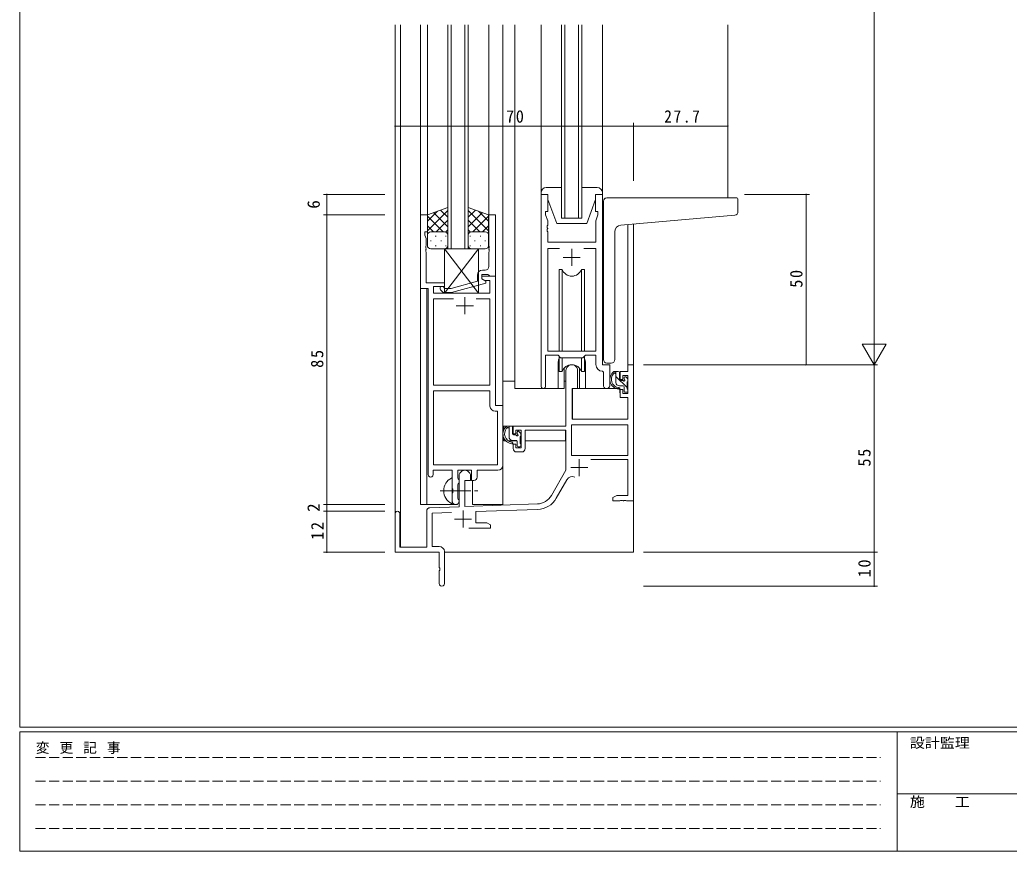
# Model space of a CAD drawing. Units: millimetres on the paper. Extents: x -420 to 373, y -297 to 267.
# Drawn here: x -417.7 to -127.2, y -297 to -52.9 of the extents above; entities that cross this region are included whole.
import ezdxf
from ezdxf.enums import TextEntityAlignment as Align

# ---------------------------------------------------------------- set-up
doc = ezdxf.new("R2010")
doc.units = ezdxf.units.MM
doc.linetypes.add('CHAIN2', pattern=[12, 9, -1, 1, -1])
doc.linetypes.add('DASHED3', pattern=[4, 3, -1])
for name, color, linetype, lineweight in [('0-1_YKK_ZWAK', 7, 'Continuous', 9), ('0-3_YKK_12', 2, 'Continuous', 9), ('0-4_YKK_D', 6, 'Continuous', 9), ('0-6_YKK_13', 4, 'Continuous', 9), ('0-7_YKK_11', 7, 'Continuous', 9)]:
    doc.layers.add(name, color=color, linetype=linetype, lineweight=lineweight)
doc.styles.add('ＭＳ ゴシック', font='')
doc.styles.get('ＭＳ ゴシック').set_extended_font_data('MS Gothic')

msp = doc.modelspace()

# ---------------------------------------------------------------- linework, layer by layer
at = {"layer": '0-1_YKK_ZWAK'}
for p, q in [((-417.7, -260.6), (-417.7, 264.4)), ((352.3, -260.6), (-417.7, -260.6)), ((-417.7, -297), (-417.7, -262)), ((314.5, -262), (-417.7, -262)), ((-160.1, -262), (-160.1, -297)), ((-160.1, -280.199), (-31.3, -280.199)), ((-417.7, -297), (314.5, -297))]:
    msp.add_line(p, q, dxfattribs=at)
at = {"layer": '0-1_YKK_ZWAK', "linetype": 'DASHED3'}
for p, q in [((-413.101, -269.512), (-164.909, -269.512)), ((-413.101, -276.441), (-164.909, -276.441)), ((-413.101, -283.37), (-164.909, -283.37)), ((-413.101, -290.298), (-164.909, -290.298))]:
    msp.add_line(p, q, dxfattribs=at)
at = {"layer": '0-3_YKK_12'}
for p, q in [((-307.509, -197.899), (-307.509, -54.449)), ((-305.879, -207.799), (-305.879, -54.449)), ((-300.011, -54.449), (-300.011, -195.199)), ((-298.01, -54.449), (-298.011, -110.699)), ((-292.011, -120.199), (-292.011, -54.449)), ((-291.011, -54.449), (-291.011, -120.199)), ((-287.011, -120.199), (-287.011, -54.449)), ((-286.011, -54.449), (-286.011, -120.199)), ((-280.011, -54.449), (-280.011, -110.699)), ((-275.809, -54.449), (-275.809, -195.199)), ((-272.309, -54.449), (-272.309, -161.199)), ((-264.609, -54.449), (-264.609, -103.699)), ((-258.609, -111.199), (-258.609, -54.449)), ((-257.609, -54.449), (-257.609, -111.199)), ((-253.609, -111.199), (-253.609, -54.449)), ((-252.609, -54.449), (-252.609, -111.199)), ((-246.609, -54.449), (-246.609, -103.699)), ((-209.809, -54.449), (-209.809, -105.202)), ((-252.609, -111.199), (-258.609, -111.199)), ((-239.139, -154.199), (-239.123, -113.029)), ((-237.509, -112.888), (-237.509, -154.199)), ((-292.011, -120.199), (-286.011, -120.199)), ((-298.209, -131.829), (-298.209, -195.199)), ((-259.609, -153.699), (-259.609, -161.199)), ((-251.609, -153.699), (-251.609, -161.199)), ((-238.839, -154.199), (-239.139, -154.199)), ((-272.309, -158.999), (-275.805, -158.999)), ((-259.609, -161.199), (-272.309, -161.199)), ((-245.382, -161.199), (-251.609, -161.199)), ((-284.809, -195.199), (-284.809, -188.183)), ((-237.509, -193.699), (-237.509, -209.199)), ((-300.011, -195.199), (-289.209, -195.199)), ((-289.209, -195.199), (-289.209, -195.064)), ((-284.809, -195.199), (-275.809, -195.199)), ((-293.009, -209.199), (-237.509, -209.199))]:
    msp.add_line(p, q, dxfattribs=at)
for start, end in [(159.63586, 180), (0, 20.36412)]:
    msp.add_arc((-255.609, -153.699), 4, start, end, dxfattribs=at)
at = {"layer": '0-4_YKK_D'}
for p, q in [((-166.809, 188.801), (-166.809, -147.199)), ((-307.509, -84.199), (-237.509, -84.199)), ((-237.509, -100.199), (-237.509, -83.199)), ((-237.509, -100.199), (-237.509, -83.199)), ((-237.509, -84.199), (-209.809, -84.199)), ((-310.509, -104.199), (-328.509, -104.199)), ((-327.509, -110.199), (-327.509, -104.199)), ((-204.907, -104.199), (-185.809, -104.199)), ((-186.809, -154.199), (-186.809, -104.199)), ((-310.509, -110.199), (-328.509, -110.199)), ((-310.517, -110.199), (-328.509, -110.199)), ((-327.509, -110.199), (-327.509, -195.199)), ((-166.809, -154.199), (-166.809, -142.075)), ((-166.809, -154.199), (-170.309, -148.137)), ((-163.309, -148.137), (-170.309, -148.137)), ((-166.809, -154.199), (-163.309, -148.137)), ((-234.509, -154.199), (-165.809, -154.199)), ((-234.509, -154.199), (-185.809, -154.199)), ((-234.509, -154.199), (-165.809, -154.199)), ((-166.809, -154.199), (-166.809, -209.199)), ((-310.517, -195.199), (-328.509, -195.199)), ((-310.517, -195.199), (-328.509, -195.199)), ((-310.517, -197.199), (-328.509, -197.199)), ((-310.517, -197.199), (-328.509, -197.199)), ((-327.509, -195.199), (-327.509, -197.199)), ((-327.509, -197.199), (-327.509, -209.199)), ((-310.517, -209.199), (-328.509, -209.199)), ((-234.509, -209.199), (-165.809, -209.199)), ((-234.509, -209.199), (-165.809, -209.199)), ((-166.809, -209.199), (-166.809, -219.199)), ((-234.509, -219.199), (-165.809, -219.199))]:
    msp.add_line(p, q, dxfattribs=at)
for centre, start, end in [((-307.509, -84.199), 0, 180), ((-307.509, -84.199), 180, 0), ((-237.509, -84.199), 0, 180), ((-237.509, -84.199), 0, 180), ((-237.509, -84.199), 180, 0), ((-237.509, -84.199), 180, 0), ((-209.809, -84.199), 0, 180), ((-209.809, -84.199), 180, 0), ((-327.509, -104.199), 90, 270), ((-327.509, -104.199), 270, 90), ((-186.809, -104.199), 90, 270), ((-186.809, -104.199), 270, 90), ((-327.509, -110.199), 90, 270), ((-327.509, -110.199), 90, 270), ((-327.509, -110.199), 270, 90), ((-327.509, -110.199), 270, 90), ((-186.809, -154.199), 90, 270), ((-186.809, -154.199), 270, 90), ((-327.509, -195.199), 90, 270), ((-327.509, -195.199), 90, 270), ((-327.509, -197.199), 90, 270), ((-327.509, -197.199), 90, 270), ((-327.509, -195.199), 270, 90), ((-327.509, -195.199), 270, 90), ((-327.509, -197.199), 270, 90), ((-327.509, -197.199), 270, 90), ((-327.509, -209.199), 90, 270), ((-327.509, -209.199), 270, 90), ((-166.809, -209.199), 90, 270), ((-166.809, -209.199), 90, 270), ((-166.809, -209.199), 270, 90), ((-166.809, -209.199), 270, 90), ((-166.809, -219.199), 90, 270), ((-166.809, -219.199), 270, 90)]:
    msp.add_arc(centre, 0.106, start, end, dxfattribs=at)
at = {"layer": '0-6_YKK_13'}
for p, q in [((-264.609, -103.699), (-264.609, -104.199)), ((-264.609, -104.199), (-262.609, -104.199)), ((-258.609, -102.199), (-263.109, -102.199)), ((-262.609, -104.199), (-262.609, -105.699)), ((-248.109, -102.199), (-252.609, -102.199)), ((-248.609, -104.199), (-246.609, -104.199)), ((-248.609, -105.699), (-248.609, -104.199)), ((-246.609, -104.199), (-246.609, -103.699)), ((-262.609, -105.699), (-260.009, -112.699)), ((-248.609, -105.699), (-251.209, -112.699)), ((-246.309, -112.654), (-246.309, -106.202)), ((-245.309, -105.202), (-207.109, -105.202)), ((-206.809, -109.286), (-206.809, -105.502)), ((-292.013, -108.056), (-298.013, -110.199)), ((-298.013, -114.931), (-292.013, -108.931)), ((-298.013, -112.102), (-295.052, -109.142)), ((-298.013, -110.199), (-298.013, -116.199)), ((-292.013, -113.75), (-296.208, -109.555)), ((-292.013, -110.922), (-294.124, -108.81)), ((-292.013, -116.421), (-292.013, -108.056)), ((-286.015, -108.056), (-280.014, -110.199)), ((-286.015, -116.421), (-286.015, -108.056)), ((-286.015, -110.922), (-283.903, -108.81)), ((-280.014, -114.931), (-286.015, -108.931)), ((-286.015, -113.75), (-281.819, -109.555)), ((-280.014, -112.102), (-282.975, -109.142)), ((-280.014, -110.199), (-280.014, -116.199)), ((-241.183, -113.21), (-207.722, -110.282)), ((-293.392, -115.199), (-298.013, -110.579)), ((-295.453, -115.199), (-292.013, -111.759)), ((-282.575, -115.199), (-286.015, -111.759)), ((-284.635, -115.199), (-280.014, -110.579)), ((-260.009, -112.699), (-251.209, -112.699)), ((-246.609, -113.183), (-246.609, -119.999)), ((-246.309, -112.654), (-246.309, -113.658)), ((-296.221, -115.199), (-298.013, -113.407)), ((-298.013, -119.199), (-298.013, -116.199)), ((-297.013, -115.199), (-293.413, -115.199)), ((-296.613, -115.199), (-293.013, -115.199)), ((-292.681, -115.256), (-292.013, -114.588)), ((-292.013, -116.199), (-292.013, -119.199)), ((-285.346, -115.256), (-286.015, -114.588)), ((-286.015, -116.199), (-286.015, -119.199)), ((-281.415, -115.199), (-285.015, -115.199)), ((-281.014, -115.199), (-284.615, -115.199)), ((-281.806, -115.199), (-280.014, -113.407)), ((-280.014, -119.199), (-280.014, -116.199)), ((-246.309, -152.702), (-246.309, -113.658)), ((-243.009, -152.702), (-243.009, -115.202)), ((-297.093, -117.836), (-296.893, -117.836)), ((-295.678, -116.421), (-295.478, -116.421)), ((-294.063, -117.836), (-293.863, -117.836)), ((-292.648, -116.421), (-292.448, -116.421)), ((-285.38, -116.421), (-285.58, -116.421)), ((-283.964, -117.836), (-284.165, -117.836)), ((-282.35, -116.421), (-282.55, -116.421)), ((-280.934, -117.836), (-281.135, -117.836)), ((-293.013, -120.199), (-297.013, -120.199)), ((-295.678, -119.251), (-295.478, -119.251)), ((-293.011, -120.199), (-283.011, -133.199)), ((-283.011, -120.199), (-293.011, -133.199)), ((-292.648, -119.251), (-292.448, -119.251)), ((-285.38, -119.251), (-285.58, -119.251)), ((-285.015, -120.199), (-281.014, -120.199)), ((-282.35, -119.251), (-282.55, -119.251)), ((-259.359, -126.199), (-259.359, -150.199)), ((-258.438, -126.199), (-259.359, -126.199)), ((-258.438, -150.199), (-258.438, -126.199)), ((-252.781, -150.199), (-252.781, -126.199)), ((-251.859, -126.199), (-252.781, -126.199)), ((-251.859, -150.199), (-251.859, -126.199)), ((-259.359, -151.649), (-259.359, -156.199)), ((-258.438, -156.199), (-258.438, -152.129)), ((-252.781, -156.199), (-252.781, -152.129)), ((-251.859, -156.199), (-251.859, -151.649)), ((-245.309, -153.702), (-244.009, -153.702)), ((-259.359, -156.199), (-258.438, -156.199)), ((-257.859, -155.215), (-257.859, -161.199)), ((-252.781, -156.199), (-251.859, -156.199)), ((-241.939, -156.199), (-243.239, -156.199)), ((-242.639, -159.399), (-242.639, -156.199)), ((-241.639, -158.499), (-241.639, -156.499)), ((-275.805, -172.199), (-275.805, -158.999)), ((-257.859, -158.999), (-257.309, -158.999)), ((-239.339, -160.927), (-242.639, -157.627)), ((-240.7, -158.799), (-241.339, -158.799)), ((-240.239, -157.999), (-240.239, -158.338)), ((-239.227, -158.287), (-239.727, -157.787)), ((-239.339, -161.299), (-239.339, -159.299)), ((-239.139, -159.099), (-239.139, -158.499)), ((-257.859, -161.199), (-259.609, -161.199)), ((-255.385, -161.496), (-255.439, -167.699)), ((-241.507, -161.199), (-255.085, -161.199)), ((-240.539, -160.399), (-241.639, -160.399)), ((-241.507, -161.199), (-241.439, -163.799)), ((-240.239, -160.699), (-240.239, -161.999)), ((-239.939, -162.299), (-239.439, -162.299)), ((-239.139, -161.999), (-239.139, -161.499)), ((-255.404, -163.699), (-255.509, -163.699)), ((-241.439, -163.799), (-239.471, -163.799)), ((-239.139, -167.699), (-239.171, -164.096)), ((-255.439, -167.699), (-255.42, -169.902)), ((-239.158, -169.902), (-239.139, -167.699)), ((-255.509, -168.629), (-255.43, -168.708)), ((-255.12, -170.199), (-239.458, -170.199)), ((-257.609, -172.199), (-275.805, -172.199)), ((-275.605, -172.199), (-275.605, -173.451)), ((-273.339, -172.199), (-274.639, -172.199)), ((-274.039, -175.399), (-274.039, -172.199)), ((-273.039, -174.499), (-273.039, -172.499)), ((-271.639, -173.999), (-271.639, -174.338)), ((-270.627, -174.287), (-271.127, -173.787)), ((-257.405, -173.479), (-257.405, -176.499)), ((-275.605, -175.589), (-275.605, -176.499)), ((-275.605, -176.499), (-275.024, -176.499)), ((-274.328, -176.499), (-271.716, -176.499)), ((-271.939, -176.399), (-273.039, -176.399)), ((-272.1, -174.799), (-272.739, -174.799)), ((-271.639, -176.699), (-271.639, -177.999)), ((-270.739, -177.299), (-270.739, -175.299)), ((-270.739, -176.499), (-270.509, -176.499)), ((-270.539, -175.099), (-270.539, -174.499)), ((-257.405, -176.499), (-269.309, -176.499)), ((-271.339, -178.299), (-270.839, -178.299)), ((-270.539, -177.999), (-270.539, -177.499)), ((-290.711, -194.795), (-290.711, -187.603))]:
    msp.add_line(p, q, dxfattribs=at)
at = {"layer": '0-6_YKK_13', "linetype": 'CHAIN2'}
msp.add_line((-294.211, -191.199), (-282.223, -191.199), dxfattribs=at)
at = {"layer": '0-6_YKK_13'}
msp.add_lwpolyline([(-283.011, -120.199), (-293.011, -120.199), (-293.011, -133.199), (-283.011, -133.199)], close=True, dxfattribs=at)
msp.add_lwpolyline([(-251.609, -161.199), (-253.359, -161.199), (-253.359, -155.215)], dxfattribs=at)
for centre, radius, start, end in [((-263.109, -103.699), 1.5, 90, 180), ((-248.109, -103.699), 1.5, 0, 90), ((-245.309, -106.202), 1, 135.57298, 180), ((-245.309, -106.202), 1, 90, 135.57298), ((-245.309, -106.202), 1, 121.36728, 135.57298), ((-207.109, -105.502), 0.3, 0, 90), ((-207.809, -109.286), 1, 275, 0), ((-241.009, -115.202), 2, 95, 180), ((-297.013, -116.199), 1, 89.99998, 179.99998), ((-297.013, -116.199), 1, 89.99998, 179.99998), ((-293.013, -116.199), 1, 359.99998, 89.99998), ((-293.013, -116.199), 1, 359.99998, 89.99998), ((-285.015, -116.199), 1, 89.99998, 179.99998), ((-285.015, -116.199), 1, 89.99998, 179.99998), ((-281.014, -116.199), 1, 359.99998, 89.99998), ((-281.014, -116.199), 1, 359.99998, 89.99998), ((-297.013, -119.199), 1, 179.99998, 269.99998), ((-293.013, -119.199), 1, 269.99998, 359.99998), ((-285.015, -119.199), 1, 179.99998, 269.99998), ((-281.014, -119.199), 1, 269.99998, 359.99998), ((-255.609, -125.199), 3, 199.4715, 340.52849), ((-245.309, -152.702), 1, 180, 270), ((-244.009, -152.702), 1, 270, 0), ((-255.609, -157.199), 3, 19.47122, 160.52876), ((-241.525, -158.52), 2.885, 126.45192, 263.90388), ((-241.439, -158.486), 2.504, 139.45805, 259.25217), ((-243.499, -156.603), 0.3, 301.62189, 336.95038), ((-243.039, -156.799), 0.2, 36.86989, 156.95038), ((-242.639, -156.499), 0.3, 216.86989, 270), ((-241.939, -156.499), 0.3, 0, 90), ((-241.639, -159.399), 1, 180, 270), ((-241.339, -158.499), 0.3, 180, 270), ((-240.7, -159.099), 0.3, 33.05573, 90), ((-240.239, -158.799), 0.25, 213.05573, 56.94426), ((-239.939, -157.999), 0.3, 45, 180), ((-239.939, -158.338), 0.3, 180, 236.94426), ((-239.339, -159.099), 0.2, 270, 0), ((-239.439, -158.499), 0.3, 0, 45), ((-255.085, -161.499), 0.3, 90, 179.49998), ((-241.761, -161.149), 0.25, 253.63879, 125.58162), ((-240.539, -160.699), 0.3, 0, 90), ((-239.939, -161.999), 0.3, 180, 270), ((-239.439, -161.999), 0.3, 270, 0), ((-239.339, -161.499), 0.2, 0, 90), ((-239.471, -164.099), 0.3, 0.5, 90), ((-255.12, -169.899), 0.3, 180.49998, 270), ((-239.458, -169.899), 0.3, 270, 359.5), ((-272.925, -174.52), 2.885, 126.45192, 263.90388), ((-272.839, -174.486), 2.504, 139.45805, 259.25217), ((-274.899, -172.603), 0.3, 301.62189, 336.95038), ((-274.439, -172.799), 0.2, 36.86989, 156.95038), ((-274.039, -172.499), 0.3, 216.86989, 270), ((-273.339, -172.499), 0.3, 0, 90), ((-271.339, -173.999), 0.3, 45, 180), ((-270.839, -174.499), 0.3, 0, 45), ((-273.039, -175.399), 1, 180, 270), ((-273.161, -177.149), 0.25, 253.63879, 125.58162), ((-272.739, -174.499), 0.3, 180, 270), ((-272.1, -175.099), 0.3, 33.05573, 90), ((-271.939, -176.699), 0.3, 0, 90), ((-271.639, -174.799), 0.25, 213.05573, 56.94426), ((-271.339, -174.338), 0.3, 180, 236.94426), ((-270.739, -175.099), 0.2, 270, 0), ((-271.339, -177.999), 0.3, 180, 270), ((-270.839, -177.999), 0.3, 270, 0), ((-270.739, -177.499), 0.2, 0, 90), ((-289.011, -191.199), 4.2, 117.28096, 242.71902), ((-290.865, -187.603), 0.154, 0, 117.28096), ((-290.865, -194.795), 0.154, 242.71902, 0)]:
    msp.add_arc(centre, radius, start, end, dxfattribs=at)
at = {"layer": '0-7_YKK_11'}
for p, q in [((-264.609, -104.199), (-264.609, -160.549)), ((-259.196, -120.129), (-262.679, -120.129)), ((-255.609, -120.199), (-255.609, -125.199)), ((-258.109, -122.699), (-253.109, -122.699)), ((-281.011, -126.399), (-281.811, -126.399)), ((-287.011, -134.399), (-287.011, -139.399)), ((-283.661, -134.829), (-279.641, -134.829)), ((-289.511, -136.899), (-284.511, -136.899)), ((-296.181, -183.569), (-296.181, -161.829)), ((-239.139, -171.829), (-255.679, -171.829)), ((-270.309, -179.799), (-271.809, -179.799)), ((-253.409, -181.899), (-253.409, -186.899)), ((-255.909, -184.399), (-250.909, -184.399)), ((-257.016, -187.951), (-260.152, -193.383)), ((-287.509, -196.999), (-287.509, -201.999)), ((-290.009, -199.499), (-285.009, -199.499)), ((-293.009, -209.069), (-293.009, -218.449))]:
    msp.add_line(p, q, dxfattribs=at)
for points in [[(-244.409, -160.234), (-244.409, -154.199), (-246.609, -154.199), (-246.609, -104.199), (-248.609, -104.199), (-248.609, -109.199), (-247.909, -109.199), (-247.909, -110.199), (-248.539, -111.93), (-248.539, -118.199), (-262.679, -118.199), (-262.679, -115.157), (-262.799, -114.974), (-262.799, -114.424), (-262.679, -114.241), (-262.679, -114.157), (-262.799, -113.974), (-262.799, -113.424), (-262.679, -113.241), (-262.679, -111.93), (-263.309, -110.199), (-263.309, -109.199), (-262.609, -109.199), (-262.609, -104.199), (-264.609, -104.199)], [(-297.811, -186.449), (-297.811, -131.829), (-300.011, -131.829), (-300.011, -110.199), (-298.011, -110.199), (-298.011, -115.199), (-298.711, -115.199), (-298.711, -116.199), (-298.381, -117.106), (-298.381, -119.241), (-298.501, -119.424), (-298.501, -119.974), (-298.381, -120.157), (-298.381, -120.241), (-298.501, -120.424), (-298.501, -120.974), (-298.381, -121.157), (-298.381, -130.199), (-293.011, -130.199), (-293.011, -131.199), (-296.181, -131.199), (-296.181, -133.199), (-279.641, -133.199), (-279.641, -129.499), (-281.145, -129.499), (-282.011, -128.999), (-282.011, -128.199), (-278.011, -128.199), (-278.011, -166.199), (-275.811, -166.199), (-275.811, -183.699)], [(-278.011, -128.199), (-278.011, -110.199), (-280.011, -110.199), (-280.011, -119.241), (-279.891, -119.424), (-279.891, -119.974), (-280.011, -120.157), (-280.011, -120.241), (-279.891, -120.424), (-279.891, -120.974), (-280.011, -121.157), (-280.011, -125.399)], [(-259.196, -120.129), (-262.679, -120.129), (-262.679, -150.199), (-248.539, -150.199), (-248.539, -120.129), (-252.022, -120.129)], [(-294.135, -132.223), (-293.36, -132.999), (-290.914, -132.999), (-280.811, -130.292), (-280.811, -129.692), (-282.011, -128.999), (-282.011, -127.699), (-280.211, -127.699), (-280.011, -127.899), (-279.711, -128.199), (-278.011, -128.199)], [(-283.311, -127.899), (-283.311, -129.719), (-291.072, -131.799), (-292.862, -131.799), (-293.287, -131.375)], [(-283.661, -134.829), (-279.641, -134.829), (-279.641, -160.199), (-296.181, -160.199), (-296.181, -134.829), (-290.361, -134.829)], [(-263.309, -160.549), (-263.309, -151.399), (-259.609, -151.399), (-258.879, -152.129), (-252.339, -152.129), (-251.609, -151.399), (-248.539, -151.399), (-248.539, -154.129)], [(-272.809, -178.799), (-272.809, -177.499), (-272.009, -177.499), (-272.009, -178.599), (-270.509, -178.599), (-270.509, -173.399), (-272.009, -173.399), (-272.009, -174.499), (-272.809, -174.499), (-272.809, -172.199), (-257.309, -172.199), (-257.309, -155.899)], [(-253.909, -155.899), (-253.909, -161.199), (-255.509, -161.199), (-255.509, -170.199), (-239.139, -170.199), (-239.139, -163.799), (-241.409, -163.799), (-241.409, -161.499), (-240.609, -161.499), (-240.609, -162.599), (-239.139, -162.599), (-239.139, -157.399), (-240.609, -157.399), (-240.609, -158.499), (-241.409, -158.499), (-241.409, -156.199), (-239.139, -156.199), (-239.139, -154.199), (-237.509, -154.199), (-237.509, -194.199), (-239.551, -194.199), (-239.734, -194.079), (-240.284, -194.079), (-240.467, -194.199), (-240.551, -194.199), (-240.734, -194.079), (-241.284, -194.079), (-241.467, -194.199), (-243.509, -194.199), (-243.509, -193.199), (-242.418, -192.569), (-239.139, -192.569), (-239.139, -181.999), (-250.011, -181.999)], [(-246.626, -156.127), (-246.339, -156.427), (-246.339, -160.234)], [(-296.181, -183.569), (-296.181, -161.829), (-279.641, -161.829), (-279.641, -166.329)], [(-278.141, -167.829), (-277.441, -167.829), (-277.441, -183.569), (-296.181, -183.569)], [(-261.563, -192.568), (-257.309, -185.199), (-257.309, -173.399), (-269.309, -173.399), (-269.309, -178.799)], [(-290.711, -194.199), (-290.711, -191.87), (-290.568, -191.678), (-290.568, -190.72), (-290.711, -190.528), (-290.711, -185.199), (-296.311, -185.199), (-296.311, -186.449)], [(-284.381, -188.199), (-285.011, -188.199), (-285.011, -185.199), (-289.081, -185.199), (-289.081, -187.516), (-288.933, -187.709), (-288.711, -187.999), (-288.711, -188.899), (-288.933, -189.189), (-289.081, -189.382), (-289.081, -193.516), (-288.933, -193.709), (-288.711, -193.999), (-288.711, -194.199)], [(-277.311, -185.199), (-283.381, -185.199), (-283.381, -187.199)], [(-297.244, -196.165), (-288.709, -195.867), (-288.709, -186.899)], [(-285.309, -186.899), (-285.309, -188.199), (-287.009, -188.199), (-287.009, -195.808), (-265.719, -195.064)], [(-306.109, -197.899), (-306.109, -207.799), (-298.209, -207.799), (-298.209, -197.165)], [(-265.662, -196.693), (-283.809, -197.327), (-283.809, -200.569), (-280.6, -200.569), (-279.509, -201.199), (-279.509, -202.199), (-285.859, -202.199)], [(-294.509, -218.449), (-294.509, -214.657), (-294.389, -214.474), (-294.389, -213.924), (-294.509, -213.741), (-294.509, -209.199), (-307.509, -209.199), (-307.509, -197.899)], [(-290.942, -197.576), (-296.579, -197.773), (-296.579, -207.569), (-294.509, -207.569)]]:
    msp.add_lwpolyline(points, dxfattribs=at)
msp.add_lwpolyline([(-239.139, -171.829), (-255.679, -171.829), (-255.679, -180.799), (-239.139, -180.799)], close=True, dxfattribs=at)
for centre, radius, start, end in [((-281.811, -127.899), 1.5, 90, 179.99998), ((-281.011, -125.399), 1, 270, 359.99998), ((-293.711, -131.799), 0.6, 44.99998, 225), ((-255.609, -155.899), 1.7, 359.99998, 180), ((-246.539, -154.129), 2, 179.99998, 267.50807), ((-263.959, -160.549), 0.65, 179.99998, 0), ((-245.374, -160.234), 0.965, 179.99998, 0), ((-278.141, -166.329), 1.5, 180, 269.99998), ((-271.809, -178.799), 1, 180, 269.99998), ((-270.309, -178.799), 1, 270, 359.99998), ((-287.009, -186.899), 1.7, 359.99998, 180), ((-277.311, -183.699), 1.5, 270, 359.99998), ((-297.061, -186.449), 0.75, 179.99998, 0), ((-284.381, -187.199), 1, 270, 359.99998), ((-255.457, -188.851), 1.8, 65.29866, 149.99998), ((-289.711, -194.199), 1, 180, 269.99998), ((-289.711, -194.199), 1, 270, 359.99998), ((-265.893, -190.068), 5, 271.99998, 329.99998), ((-265.893, -190.068), 6.63, 271.99998, 329.99998), ((-306.809, -197.899), 0.7, 359.99998, 180), ((-297.209, -197.165), 1, 91.99997, 179.99998), ((-294.509, -209.069), 1.5, 0, 89.99998), ((-293.759, -218.449), 0.75, 179.99998, 0)]:
    msp.add_arc(centre, radius, start, end, dxfattribs=at)

# ---------------------------------------------------------------- texts
at = {"layer": '0-1_YKK_ZWAK', "style": 'ＭＳ ゴシック', "width": 1.1}
for s, p in [('設計監理', (-156.331, -267.533)), ('施\u3000\u3000工', (-156.331, -284.854))]:
    msp.add_text(s, height=2.933, dxfattribs=at).set_placement(p, align=Align.BOTTOM_LEFT)
at = {"layer": '0-1_YKK_ZWAK', "insert": (-412.986, -268.447), "char_height": 2.933, "attachment_point": 7, "style": 'ＭＳ ゴシック'}
msp.add_mtext('\\T1.16;変\\~更\\~記\\~事', dxfattribs=at)
at = {"layer": '0-4_YKK_D', "color": 3, "style": 'ＭＳ ゴシック'}
for s, p in [('6', (-328.509, -108.399)), ('2', (-328.509, -197.399))]:
    msp.add_text(s, height=3.666, rotation=90, dxfattribs=at).set_placement(p, align=Align.BOTTOM_LEFT)
at = {"layer": '0-4_YKK_D', "color": 3, "char_height": 3.666, "attachment_point": 7, "style": 'ＭＳ ゴシック'}
for s, insert in [('\\T1.21;\\W0.95;70', (-274.909, -83.199)), ('\\T1.22;\\W0.9;27.7', (-228.459, -83.199))]:
    msp.add_mtext(s, dxfattribs=dict(at, insert=insert))
at = {"layer": '0-4_YKK_D', "color": 3, "char_height": 3.666, "attachment_point": 7, "rotation": 90, "style": 'ＭＳ ゴシック'}
for s, insert in [('\\T1.21;\\W0.95;50', (-187.809, -131.599)), ('\\T1.21;\\W0.95;85', (-328.509, -155.099)), ('\\T1.21;\\W0.95;55', (-167.809, -184.099)), ('\\T1.21;\\W0.95;12', (-328.509, -205.599)), ('\\T1.21;\\W0.95;10', (-167.809, -216.599))]:
    msp.add_mtext(s, dxfattribs=dict(at, insert=insert))

doc.saveas('drawing.dxf')
